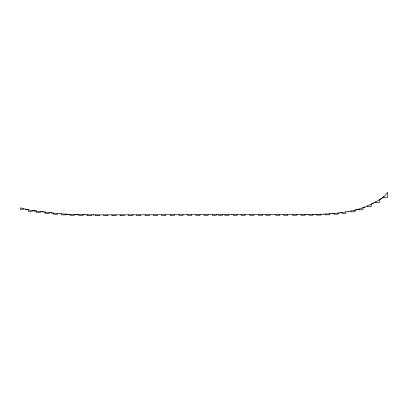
<?xml version="1.0" encoding="UTF-8"?>
<svg xmlns="http://www.w3.org/2000/svg" width="408" height="408" viewBox="0 0 408 408"><rect width="100%" height="100%" fill="white"/><g stroke="black" fill="none" stroke-linecap="round" stroke-linejoin="round"><path stroke-width="0.61" d="M383.168 197.232L383.851 196.666L383.851 197.421L387.6 197.421L387.6 192.372L385.652 194.82A17.631 17.631 0 0 1 383.79 196.743A21.344 21.344 0 0 1 383.403 197.044L381.995 198.115M382.653 197.63L379.746 199.583M381.903 198.181L381.154 198.696M380.776 198.941L380.404 199.181M380.026 199.415L379.613 199.665M375.385 202.047L379.527 199.716L379.501 202.592L375.753 202.592L375.753 201.843M375.029 202.246L374.355 202.608M374.901 202.312L373.983 202.812M374.075 202.761L373.233 203.204M372.856 203.398L373.182 203.23M372.948 203.352L372.621 203.521M372.575 203.546L372.249 203.709M372.152 203.76L371.734 203.969M371.78 203.949L371.499 204.087M371.53 204.071L365.048 206.973M371.265 204.204L371.03 206.718L367.43 206.718L367.43 205.969M365.078 206.963L364.487 207.203M364.721 207.111L364.252 207.3M364.441 207.223L363.783 207.488M364.206 207.32L358.724 209.212M363.691 207.524L363.079 207.759M358.627 209.243L357.785 209.467M357.454 209.554L356.99 209.676M356.939 209.686L356.521 209.794M356.189 209.87L355.817 209.962M355.291 210.084L359.331 209.039L359.331 209.794L362.931 209.794L362.931 207.82M355.332 210.074L348.549 211.471M354.955 210.161L354.914 211.772L350.865 211.772L350.834 211.028M348.646 211.451L341.792 212.583M340.772 212.716L341.833 212.573M339.038 212.935L340.833 212.711M339.084 212.93L338.263 213.027M338.135 213.042L338.105 214.205L334.06 214.205L333.989 213.46M338.334 213.017L333.275 213.522M333.336 213.517L332.245 213.608M332.428 213.593L330.511 213.741M330.587 213.736L329.526 213.812M329.588 213.807L323.758 214.134M329.384 213.823L329.317 214.817L325.273 214.817L325.273 214.067M323.84 214.134L321.744 214.22M321.841 214.215L316.496 214.373M315.512 214.394L316.088 214.384M315.981 214.384L316.588 214.373M315.42 214.394L313.227 214.429M313.339 214.429L308.489 214.481M305.714 214.491L306.841 214.486M306.75 214.491L308.591 214.481M305.194 214.496L297.345 214.516M305.092 214.496L305.842 214.491M133.625 214.822L231.433 214.567M283.035 214.531L297.468 214.516M133.722 214.822L93.789 214.873M231.356 214.567L283.096 214.531M93.274 214.868L93.886 214.873M92.341 214.863L93.386 214.868M92.386 214.863L86.889 214.817M86.95 214.817L85.308 214.802M84.512 214.792L85.216 214.802M84.635 214.792L83.762 214.781M83.268 214.771L83.885 214.781M83.385 214.776L77.637 214.649M77.015 214.634L77.719 214.654M77.138 214.639L76.388 214.613M76.138 214.608L76.5 214.618M75.796 214.598L76.214 214.608M75.888 214.598L69.799 214.358M70.038 214.368L70.181 215.296L74.231 215.296L74.231 214.542M69.89 214.363L69.329 214.333M69.391 214.338L68.065 214.266M68.141 214.271L67.31 214.226M67.391 214.231L66.795 214.2M66.892 214.205L66.392 214.174M66.514 214.18L61.547 213.848M60.047 213.726L61.644 213.853L61.649 214.883L65.698 214.883L65.698 214.134M60.144 213.736L53.601 213.119L53.601 214.271L57.65 214.271L57.666 213.522M53.642 213.124L52.642 213.017M52.739 213.027L52.142 212.961M36.287 211.079L41.147 211.63M52.224 212.971L51.566 212.894M36.399 211.089L36.052 211.053M51.332 212.869L51.643 212.905M36.23 211.074L35.302 210.967M51.393 212.874L50.301 212.752M50.393 212.762L45.099 212.129M49.45 212.655L49.434 213.404L45.385 213.404L45.385 212.165M35.399 210.977L35.068 210.936M35.165 210.951L34.553 210.875M34.741 210.9L34.318 210.844M41.065 211.625L42.396 211.788M34.461 210.865L34.037 210.809M42.284 211.772L42.753 211.834M42.646 211.818L43.268 211.9M44.584 212.063L45.145 212.135M43.146 211.88L44.207 212.017M44.146 212.007L44.645 212.073M34.226 210.834L33.522 210.742M33.992 210.803L33.288 210.707M33.476 210.737L32.773 210.635M33.196 210.696L27.571 209.671M32.681 210.62L32.395 210.579M27.851 209.732L27.29 209.61M27.479 209.651L26.867 209.513M27.101 209.569L26.586 209.452M26.678 209.472L26.306 209.386M26.495 209.431L26.071 209.329M26.26 209.375L25.837 209.279M25.898 209.289L25.556 209.212M25.745 209.253L25.179 209.12M25.148 209.115L20.4 207.825L20.4 209.416L23.322 209.416L23.322 208.666M345.902 211.946L345.902 213.323L341.853 213.323L341.853 212.573M320.693 214.261L320.693 215.123L316.644 215.123L316.644 214.373M312.865 214.435L312.865 215.225L308.815 215.225L308.815 214.475M305 214.496L305 215.261L300.956 215.261L300.956 214.506M296.601 214.516L296.601 215.271L292.551 215.271L292.551 214.521M287.747 214.526L287.747 215.281L283.698 215.281L283.698 214.531M279.76 214.537L279.76 215.291L275.711 215.291L275.711 214.542M270.076 214.547L270.076 215.296L266.026 215.296L266.026 214.547M262.63 214.552L262.63 215.302L258.585 215.302L258.585 214.552M253.842 214.557L253.842 215.307L249.798 215.307L249.798 214.557M245.121 214.562L245.121 215.317L241.072 215.317L241.072 214.567M237.196 214.567L237.196 215.317L233.147 215.317L233.147 214.567M228.919 214.572L228.919 215.327L224.869 215.327L224.869 214.577M222.457 214.583L222.457 215.337L218.555 215.337L218.555 214.588M216.393 214.588L216.393 215.347L212.344 215.347L212.344 214.593M208.121 214.603L208.121 215.358L204.071 215.358L204.071 214.608M199.94 214.618L199.94 215.373L195.891 215.373L195.891 214.623M191.663 214.634L191.663 215.393L187.614 215.393L187.614 214.644M183.003 214.659L183.003 215.424L178.954 215.424L178.954 214.669M174.313 214.684L174.313 215.45L170.264 215.45L170.264 214.7M165.714 214.715L165.714 215.48L161.665 215.48L161.665 214.73M157.442 214.746L157.442 215.511L153.393 215.511L153.393 214.761M149.262 214.776L149.262 215.541L145.212 215.541L145.212 214.792M140.76 214.802L140.76 215.567L136.711 215.567L136.711 214.817M132.513 214.827L132.513 215.587L128.469 215.587L128.469 214.838M124.241 214.848L124.241 215.608L120.192 215.608L120.192 214.858M115.964 214.868L115.964 215.623L111.914 215.623L111.914 214.873M107.814 214.878L107.814 215.628L103.765 215.628L103.765 214.878M99.542 214.878L99.542 215.628L95.492 215.628L95.492 214.878M91.326 214.858L91.326 215.608L87.276 215.608L87.276 214.822M82.763 214.766L82.763 215.516L78.713 215.516L78.713 214.679M40.52 211.553L40.52 212.303L36.47 212.303L36.47 211.099M32.339 210.569L32.339 211.324L28.29 211.324L28.29 209.824"/></g></svg>
